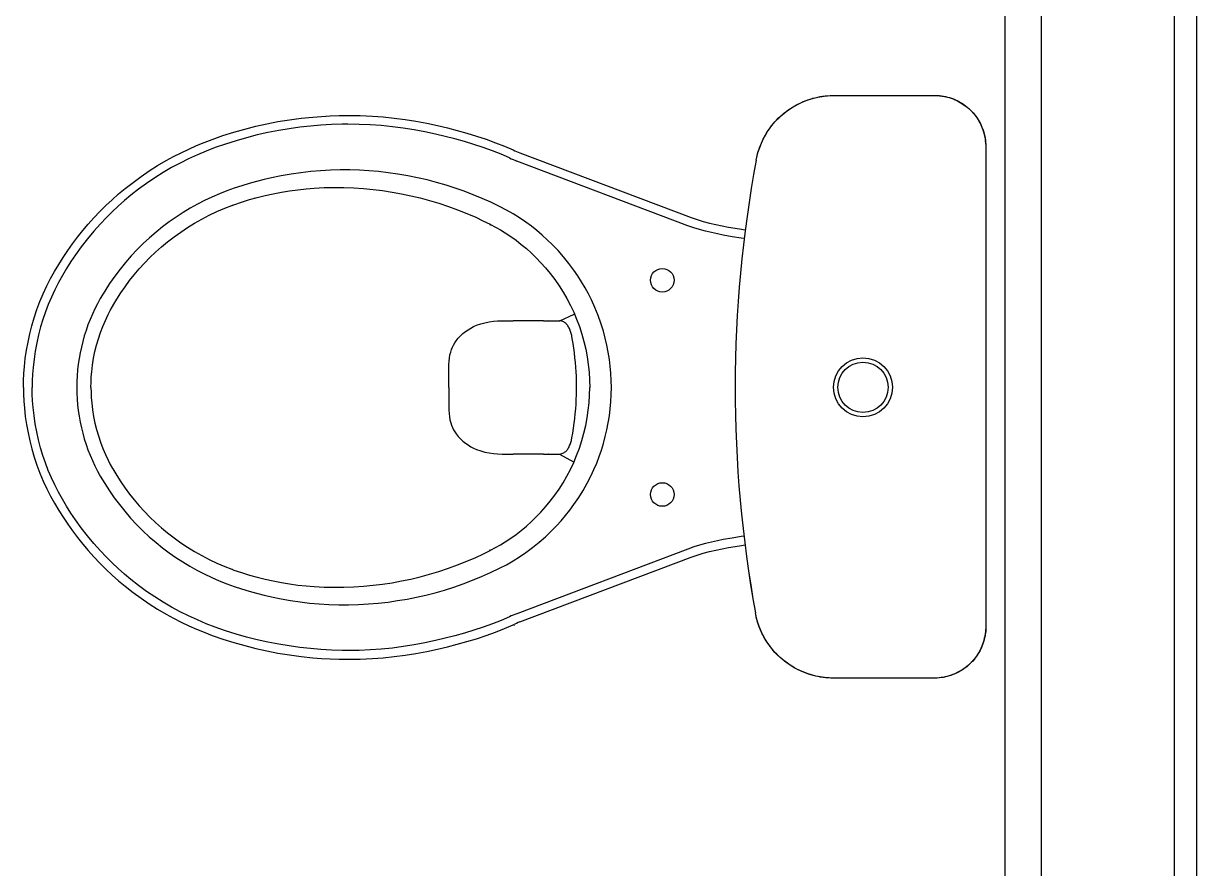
# Model space of a CAD drawing. Header units: millimetres. Extents: x 188.6 to 263.2, y 40.1 to 120.1.
# Drawn here: x 257.838 to 258.633, y 76.524 to 77.097 of the extents above; entities that cross this region are included whole.
import ezdxf

# ---------------------------------------------------------------- set-up
doc = ezdxf.new("R2010")
doc.units = ezdxf.units.MM
doc.layers.add('ARQ', color=8, linetype='Continuous')

# ---------------------------------------------------------------- blocks, each defined once
blk = doc.blocks.new('XREF-TIPO$0$P909+cd00_p-flat-1')
at = {"color": 0}
for p, q in [((0.16202, 0), (-0.16202, 0)), ((0.16202, 0), (0.16202, -0.00033)), ((-0.1633, -0.00035), (-0.1633, -0.00033)), ((0.16196, -0.00033), (0.16196, -0.00035)), ((-0.19817, -0.03522), (-0.19819, -0.03522)), ((-0.19819, -0.10315), (-0.19819, -0.03522)), ((-0.19817, -0.10315), (-0.19817, -0.03522)), ((0.19683, -0.03522), (0.19683, -0.10359)), ((0.19684, -0.03522), (0.19683, -0.03522)), ((0.19684, -0.03522), (0.19684, -0.10359)), ((-0.19817, -0.10315), (-0.19819, -0.10315)), ((0.19684, -0.10359), (0.19683, -0.10359)), ((-0.15417, -0.15604), (-0.15418, -0.15606)), ((0.15267, -0.15654), (0.15266, -0.15652)), ((-0.15929, -0.31622), (-0.11544, -0.20021)), ((-0.10986, -0.20232), (-0.15371, -0.31832)), ((0.10937, -0.20232), (0.15322, -0.31832)), ((0.15879, -0.31622), (0.11495, -0.20021)), ((-0.00025, -0.26914), (-0.00025, -0.26888)), ((-0.04545, -0.28924), (-0.04993, -0.2795)), ((0.04496, -0.28928), (0.05028, -0.27987)), ((-0.04545, -0.29666), (-0.04545, -0.28928)), ((0.04496, -0.29666), (0.04496, -0.28928)), ((-0.04548, -0.2967), (-0.04545, -0.29687)), ((-0.04545, -0.29687), (-0.04545, -0.29666)), ((-0.04545, -0.30023), (-0.04545, -0.29687)), ((-0.04545, -0.30023), (-0.04545, -0.32079)), ((0.04496, -0.29687), (0.04496, -0.29666)), ((0.04499, -0.2967), (0.04496, -0.29687)), ((0.04496, -0.30023), (0.04496, -0.29687)), ((0.04496, -0.30023), (0.04496, -0.32079)), ((-0.04545, -0.32833), (-0.04545, -0.32079)), ((0.04496, -0.32833), (0.04496, -0.32079)), ((0.16108, -0.3201), (0.16111, -0.32009)), ((-0.11087, -0.33642), (-0.11071, -0.3361)), ((-0.1105, -0.33628), (-0.11066, -0.3366)), ((0.11017, -0.3366), (0.11001, -0.33628)), ((0.11038, -0.33642), (0.11022, -0.3361)), ((-0.00025, -0.36434), (-0.01581, -0.36434)), ((-0.00025, -0.36434), (0.01532, -0.36434)), ((-0.12358, -0.51145), (-0.12369, -0.51114)), ((-0.12354, -0.51113), (-0.12342, -0.51144)), ((0.12293, -0.51144), (0.12305, -0.51113)), ((0.12309, -0.51145), (0.1232, -0.51114)), ((-0.05515, -0.59245), (-0.05558, -0.5922)), ((-0.05547, -0.59209), (-0.05504, -0.59233)), ((0.05456, -0.59233), (0.05499, -0.59208)), ((0.05466, -0.59245), (0.05508, -0.5922)), ((-0.00025, -0.607), (-0.00025, -0.60686)), ((-0.00025, -0.60701), (-0.00025, -0.607))]:
    blk.add_line(p, q, dxfattribs=at)
for points in [[(-0.19819, -0.03522, 0), (-0.19818, -0.03446, 0), (-0.19812, -0.03308, 0), (-0.19801, -0.0317, 0), (-0.19785, -0.03033, 0), (-0.19763, -0.02897, 0), (-0.19736, -0.02762, 0), (-0.19703, -0.02628, 0), (-0.19666, -0.02495, 0), (-0.19623, -0.02364, 0), (-0.19575, -0.02235, 0), (-0.19522, -0.02109, 0), (-0.19464, -0.01984, 0), (-0.19401, -0.01862, 0), (-0.19334, -0.01742, 0), (-0.19261, -0.01625, 0), (-0.19185, -0.01511, 0), (-0.19103, -0.01401, 0), (-0.19018, -0.01293, 0), (-0.18928, -0.01189, 0), (-0.18835, -0.01089, 0), (-0.18737, -0.00992, 0), (-0.18636, -0.009, 0), (-0.18531, -0.00811, 0), (-0.18423, -0.00727, 0), (-0.18311, -0.00647, 0), (-0.18197, -0.00571, 0), (-0.18079, -0.005, 0), (-0.17959, -0.00434, 0), (-0.17836, -0.00373, 0), (-0.17711, -0.00316, 0), (-0.17583, -0.00264, 0), (-0.17454, -0.00218, 0), (-0.17323, -0.00176, 0), (-0.1719, -0.0014, 0), (-0.17056, -0.00109, 0), (-0.1692, -0.00083, 0), (-0.16784, -0.00063, 0), (-0.16647, -0.00047, 0), (-0.16509, -0.00038, 0), (-0.16371, -0.00033, 0), (-0.1633, -0.00033, 0)], [(-0.19817, -0.03522, 0), (-0.198, -0.03181, 0), (-0.1975, -0.02843, 0), (-0.19668, -0.02511, 0), (-0.19553, -0.02189, 0), (-0.19407, -0.01879, 0), (-0.19231, -0.01585, 0), (-0.19027, -0.01309, 0), (-0.18797, -0.01055, 0), (-0.18543, -0.00825, 0), (-0.18267, -0.00621, 0), (-0.17973, -0.00445, 0), (-0.17664, -0.00299, 0), (-0.17341, -0.00184, 0), (-0.17009, -0.00102, 0), (-0.16671, -0.00052, 0), (-0.1633, -0.00035, 0)], [(0.16196, -0.00033, 0), (0.16272, -0.00034, 0), (0.1641, -0.0004, 0), (0.16547, -0.00051, 0), (0.16685, -0.00067, 0), (0.16821, -0.00089, 0), (0.16956, -0.00116, 0), (0.1709, -0.00149, 0), (0.17222, -0.00187, 0), (0.17353, -0.00229, 0), (0.17482, -0.00277, 0), (0.17609, -0.0033, 0), (0.17734, -0.00388, 0), (0.17856, -0.00451, 0), (0.17976, -0.00519, 0), (0.18092, -0.00591, 0), (0.18206, -0.00668, 0), (0.18317, -0.00749, 0), (0.18424, -0.00834, 0), (0.18528, -0.00924, 0), (0.18629, -0.01017, 0), (0.18725, -0.01115, 0), (0.18818, -0.01216, 0), (0.18906, -0.01321, 0), (0.18991, -0.01429, 0), (0.19071, -0.01541, 0), (0.19146, -0.01656, 0), (0.19217, -0.01773, 0), (0.19283, -0.01893, 0), (0.19345, -0.02016, 0), (0.19402, -0.02142, 0), (0.19453, -0.02269, 0), (0.195, -0.02398, 0), (0.19541, -0.0253, 0), (0.19578, -0.02662, 0), (0.19609, -0.02797, 0), (0.19635, -0.02932, 0), (0.19655, -0.03068, 0), (0.1967, -0.03206, 0), (0.1968, -0.03343, 0), (0.19684, -0.03481, 0), (0.19684, -0.03522, 0)], [(0.16196, -0.00035, 0), (0.16537, -0.00052, 0), (0.16875, -0.00102, 0), (0.17207, -0.00184, 0), (0.17529, -0.00299, 0), (0.17839, -0.00445, 0), (0.18133, -0.00621, 0), (0.18408, -0.00825, 0), (0.18662, -0.01055, 0), (0.18892, -0.01309, 0), (0.19096, -0.01585, 0), (0.19272, -0.01879, 0), (0.19418, -0.02189, 0), (0.19533, -0.02511, 0), (0.19616, -0.02843, 0), (0.19666, -0.03181, 0), (0.19683, -0.03522, 0)], [(-0.15418, -0.15606, 0), (-0.15439, -0.15602, 0), (-0.15608, -0.15567, 0), (-0.15775, -0.15527, 0), (-0.15941, -0.15482, 0), (-0.16105, -0.15431, 0), (-0.16267, -0.15376, 0), (-0.16426, -0.15316, 0), (-0.16583, -0.15251, 0), (-0.16738, -0.1518, 0), (-0.16892, -0.15105, 0), (-0.17044, -0.15024, 0), (-0.17193, -0.14939, 0), (-0.17339, -0.14849, 0), (-0.17481, -0.14755, 0), (-0.1762, -0.14657, 0), (-0.17755, -0.14555, 0), (-0.17887, -0.14448, 0), (-0.18017, -0.14336, 0), (-0.18142, -0.14221, 0), (-0.18264, -0.14102, 0), (-0.18383, -0.13978, 0), (-0.18497, -0.13851, 0), (-0.18607, -0.13721, 0), (-0.18713, -0.13587, 0), (-0.18814, -0.1345, 0), (-0.18911, -0.1331, 0), (-0.19003, -0.13167, 0), (-0.19091, -0.13022, 0), (-0.19174, -0.12874, 0), (-0.19253, -0.12722, 0), (-0.19326, -0.12568, 0), (-0.19396, -0.12411, 0), (-0.19459, -0.12253, 0), (-0.19518, -0.12093, 0), (-0.19572, -0.11931, 0), (-0.1962, -0.11766, 0), (-0.19664, -0.11601, 0), (-0.19702, -0.11434, 0), (-0.19735, -0.11267, 0), (-0.19762, -0.11098, 0), (-0.19784, -0.1093, 0), (-0.198, -0.1076, 0), (-0.19812, -0.10588, 0), (-0.19818, -0.10416, 0), (-0.19819, -0.10315, 0)], [(-0.15417, -0.15604, 0), (-0.15713, -0.15541, 0), (-0.16005, -0.1546, 0), (-0.16293, -0.15364, 0), (-0.16574, -0.15251, 0), (-0.16849, -0.15124, 0), (-0.17115, -0.14981, 0), (-0.17373, -0.14824, 0), (-0.17622, -0.14651, 0), (-0.17862, -0.14464, 0), (-0.18091, -0.14265, 0), (-0.18308, -0.14053, 0), (-0.18512, -0.1383, 0), (-0.18701, -0.13597, 0), (-0.18879, -0.13352, 0), (-0.19042, -0.13098, 0), (-0.19191, -0.12835, 0), (-0.19325, -0.12565, 0), (-0.19443, -0.12288, 0), (-0.19545, -0.12005, 0), (-0.19631, -0.11716, 0), (-0.19702, -0.11422, 0), (-0.19755, -0.11125, 0), (-0.19793, -0.10826, 0), (-0.19813, -0.10526, 0), (-0.19817, -0.10315, 0)], [(0.19683, -0.10359, 0), (0.19674, -0.10661, 0), (0.19648, -0.10963, 0), (0.19606, -0.11264, 0), (0.19546, -0.11561, 0), (0.19471, -0.11855, 0), (0.19379, -0.12142, 0), (0.19271, -0.12425, 0), (0.19147, -0.12701, 0), (0.19007, -0.12971, 0), (0.18853, -0.13232, 0), (0.18684, -0.13484, 0), (0.18502, -0.13725, 0), (0.18307, -0.13954, 0), (0.18099, -0.14173, 0), (0.17879, -0.1438, 0), (0.17647, -0.14574, 0), (0.17406, -0.14755, 0), (0.17155, -0.14922, 0), (0.16895, -0.15074, 0), (0.16627, -0.15211, 0), (0.16351, -0.15334, 0), (0.16069, -0.15441, 0), (0.15781, -0.15532, 0), (0.1549, -0.15607, 0), (0.15266, -0.15652, 0)], [(0.19684, -0.10359, 0), (0.19684, -0.1038, 0), (0.19681, -0.10551, 0), (0.19672, -0.10723, 0), (0.19658, -0.10895, 0), (0.19638, -0.11065, 0), (0.19613, -0.11234, 0), (0.19583, -0.11402, 0), (0.19547, -0.11568, 0), (0.19507, -0.11734, 0), (0.1946, -0.11899, 0), (0.19409, -0.12062, 0), (0.19352, -0.12225, 0), (0.1929, -0.12385, 0), (0.19224, -0.12542, 0), (0.19153, -0.12696, 0), (0.19077, -0.12847, 0), (0.18996, -0.12997, 0), (0.1891, -0.13145, 0), (0.1882, -0.13289, 0), (0.18725, -0.13431, 0), (0.18625, -0.1357, 0), (0.18521, -0.13705, 0), (0.18413, -0.13838, 0), (0.183, -0.13966, 0), (0.18184, -0.14091, 0), (0.18064, -0.14212, 0), (0.17941, -0.14328, 0), (0.17814, -0.14441, 0), (0.17683, -0.1455, 0), (0.17549, -0.14654, 0), (0.1741, -0.14755, 0), (0.17268, -0.14852, 0), (0.17125, -0.14943, 0), (0.16978, -0.1503, 0), (0.16829, -0.15112, 0), (0.16676, -0.1519, 0), (0.16521, -0.15263, 0), (0.16364, -0.15331, 0), (0.16205, -0.15394, 0), (0.16045, -0.15451, 0), (0.15883, -0.15504, 0), (0.15719, -0.15551, 0), (0.15552, -0.15593, 0), (0.15384, -0.15631, 0), (0.15267, -0.15654, 0)], [(-0.11544, -0.20021, 0), (-0.11544, -0.20021, 0), (-0.11399, -0.19611, 0), (-0.11271, -0.19194, 0), (-0.11159, -0.18773, 0), (-0.11057, -0.1834, 0), (-0.10968, -0.17905, 0), (-0.10887, -0.17468, 0), (-0.10768, -0.16744, 0), (-0.10706, -0.1634, 0)], [(-0.10114, -0.16414, 0), (-0.10144, -0.16611, 0), (-0.10241, -0.17221, 0), (-0.10347, -0.1783, 0), (-0.10426, -0.18236, 0), (-0.10514, -0.1864, 0), (-0.10612, -0.19041, 0), (-0.10723, -0.19443, 0), (-0.10847, -0.1984, 0), (-0.10986, -0.20232, 0)], [(0.10068, -0.16434, 0), (0.10095, -0.16611, 0), (0.10192, -0.17221, 0), (0.10298, -0.1783, 0), (0.10377, -0.18236, 0), (0.10465, -0.1864, 0), (0.10563, -0.19041, 0), (0.10674, -0.19443, 0), (0.10798, -0.1984, 0), (0.10937, -0.20232, 0)], [(0.11495, -0.20021, 0), (0.11495, -0.20021, 0), (0.1135, -0.19611, 0), (0.11222, -0.19194, 0), (0.1111, -0.18773, 0), (0.11008, -0.1834, 0), (0.10919, -0.17905, 0), (0.10838, -0.17468, 0), (0.10719, -0.16744, 0), (0.1066, -0.1636, 0)], [(-0.00025, -0.2542, 0), (-0.00501, -0.25428, 0), (-0.00977, -0.25453, 0), (-0.01451, -0.25495, 0), (-0.01924, -0.25552, 0), (-0.02404, -0.25628, 0), (-0.02881, -0.25721, 0), (-0.03355, -0.25831, 0), (-0.03824, -0.25957, 0), (-0.04368, -0.26126, 0), (-0.04904, -0.26318, 0), (-0.05433, -0.26532, 0), (-0.05951, -0.26767, 0), (-0.0637, -0.26977, 0), (-0.06782, -0.27202, 0), (-0.07187, -0.2744, 0), (-0.07583, -0.27692, 0), (-0.07969, -0.27957, 0), (-0.08426, -0.28297, 0), (-0.08869, -0.28655, 0), (-0.09297, -0.29032, 0), (-0.09708, -0.29426, 0), (-0.10035, -0.29763, 0), (-0.10349, -0.30111, 0), (-0.10652, -0.3047, 0), (-0.10942, -0.30838, 0), (-0.11219, -0.31217, 0), (-0.11511, -0.31647, 0), (-0.11787, -0.32089, 0), (-0.12046, -0.32541, 0), (-0.12288, -0.33003, 0)], [(0.12239, -0.33003, 0), (0.11997, -0.32541, 0), (0.11738, -0.32089, 0), (0.11462, -0.31647, 0), (0.1117, -0.31217, 0), (0.10832, -0.30758, 0), (0.10474, -0.30314, 0), (0.10099, -0.29886, 0), (0.09706, -0.29473, 0), (0.0937, -0.29146, 0), (0.09023, -0.2883, 0), (0.08665, -0.28527, 0), (0.08297, -0.28235, 0), (0.0792, -0.27957, 0), (0.07449, -0.27637, 0), (0.06965, -0.27336, 0), (0.06469, -0.27056, 0), (0.05962, -0.26796, 0), (0.05537, -0.26599, 0), (0.05105, -0.26416, 0), (0.04666, -0.26248, 0), (0.04223, -0.26095, 0), (0.03775, -0.25957, 0), (0.03315, -0.25833, 0), (0.02851, -0.25725, 0), (0.02383, -0.25633, 0), (0.01913, -0.25558, 0), (0.01431, -0.25498, 0), (0.00947, -0.25455, 0), (0.00461, -0.25429, 0), (-0.00025, -0.2542, 0)], [(-0.11071, -0.3361, 0), (-0.11071, -0.3361, 0), (-0.10891, -0.33274, 0), (-0.10702, -0.32943, 0), (-0.10502, -0.32619, 0), (-0.10254, -0.32245, 0), (-0.09993, -0.3188, 0), (-0.09718, -0.31525, 0), (-0.09431, -0.31181, 0), (-0.09125, -0.30839, 0), (-0.08806, -0.3051, 0), (-0.08475, -0.30192, 0), (-0.08133, -0.29887, 0), (-0.0774, -0.29564, 0), (-0.07335, -0.29257, 0), (-0.06917, -0.28967, 0), (-0.06488, -0.28695, 0), (-0.06041, -0.28436, 0), (-0.05584, -0.28196, 0), (-0.05116, -0.27976, 0), (-0.04641, -0.27774, 0), (-0.04143, -0.27588, 0), (-0.03637, -0.27423, 0), (-0.03125, -0.2728, 0), (-0.02607, -0.27159, 0), (-0.02096, -0.27062, 0), (-0.01582, -0.26986, 0), (-0.01064, -0.26932, 0), (-0.00544, -0.26899, 0), (-0.00025, -0.26888, 0)], [(0.11022, -0.3361, 0), (0.11022, -0.3361, 0), (0.10842, -0.33274, 0), (0.10653, -0.32943, 0), (0.10453, -0.32619, 0), (0.10205, -0.32245, 0), (0.09944, -0.3188, 0), (0.09669, -0.31525, 0), (0.09382, -0.31181, 0), (0.09076, -0.30839, 0), (0.08757, -0.3051, 0), (0.08426, -0.30192, 0), (0.08084, -0.29887, 0), (0.07691, -0.29564, 0), (0.07286, -0.29257, 0), (0.06868, -0.28967, 0), (0.06439, -0.28695, 0), (0.05992, -0.28436, 0), (0.05534, -0.28196, 0), (0.05067, -0.27976, 0), (0.04591, -0.27774, 0), (0.04094, -0.27588, 0), (0.03588, -0.27423, 0), (0.03076, -0.2728, 0), (0.02558, -0.27159, 0), (0.02047, -0.27062, 0), (0.01532, -0.26986, 0), (0.01015, -0.26932, 0), (0.00495, -0.26899, 0), (-0.00025, -0.26888, 0)], [(-0.00025, -0.27776, 0), (-0.00158, -0.27777, 0), (-0.00456, -0.27782, 0), (-0.00775, -0.27793, 0), (-0.01085, -0.27808, 0), (-0.01398, -0.2783, 0), (-0.01714, -0.27856, 0), (-0.02034, -0.27889, 0), (-0.02356, -0.27927, 0), (-0.0268, -0.2797, 0), (-0.03006, -0.28019, 0), (-0.03332, -0.28074, 0), (-0.03493, -0.28103, 0)], [(0.03444, -0.28103, 0), (0.03403, -0.28095, 0), (0.03072, -0.28038, 0), (0.02742, -0.27986, 0), (0.02414, -0.2794, 0), (0.02087, -0.279, 0), (0.01762, -0.27866, 0), (0.01439, -0.27837, 0), (0.01118, -0.27813, 0), (0.008, -0.27796, 0), (0.00486, -0.27784, 0), (0.00174, -0.27778, 0), (-0.00024, -0.27776, 0)], [(-0.04296, -0.28437, 0), (-0.04305, -0.28444, 0), (-0.04339, -0.28475, 0), (-0.04372, -0.28511, 0), (-0.04403, -0.28552, 0), (-0.04433, -0.286, 0), (-0.04461, -0.28653, 0), (-0.04487, -0.28714, 0), (-0.04509, -0.28779, 0), (-0.04529, -0.28849, 0), (-0.04545, -0.28924, 0), (-0.04545, -0.28928, 0)], [(-0.03493, -0.28103, 0), (-0.0353, -0.28111, 0), (-0.03601, -0.28126, 0), (-0.03673, -0.28145, 0), (-0.03745, -0.28166, 0), (-0.03815, -0.28189, 0), (-0.03884, -0.28214, 0), (-0.0395, -0.28241, 0), (-0.04013, -0.2827, 0), (-0.04075, -0.283, 0), (-0.04135, -0.28333, 0), (-0.04192, -0.28367, 0), (-0.04246, -0.28402, 0), (-0.04295, -0.28437, 0)], [(0.04246, -0.28437, 0), (0.04217, -0.28415, 0), (0.04164, -0.2838, 0), (0.04107, -0.28345, 0), (0.04047, -0.28311, 0), (0.03984, -0.28279, 0), (0.03919, -0.28249, 0), (0.03851, -0.2822, 0), (0.03783, -0.28195, 0), (0.03713, -0.28171, 0), (0.03641, -0.28149, 0), (0.03568, -0.2813, 0), (0.03494, -0.28113, 0), (0.03444, -0.28103, 0)], [(0.04496, -0.28928, 0), (0.0448, -0.2885, 0), (0.04459, -0.28775, 0), (0.04435, -0.28707, 0), (0.04408, -0.28646, 0), (0.04378, -0.2859, 0), (0.04349, -0.28544, 0), (0.04315, -0.28502, 0), (0.04282, -0.28466, 0), (0.04248, -0.28438, 0), (0.04247, -0.28437, 0)], [(-0.04548, -0.2967, 0), (-0.04545, -0.29666, 0)], [(0.04499, -0.2967, 0), (0.04496, -0.29666, 0)], [(-0.17774, -0.37201, 0), (-0.17774, -0.37201, 0), (-0.17616, -0.36537, 0), (-0.17445, -0.35876, 0), (-0.17261, -0.35219, 0), (-0.17062, -0.34563, 0), (-0.16846, -0.33912, 0), (-0.16613, -0.33267, 0), (-0.16377, -0.32671, 0), (-0.16122, -0.32081, 0)], [(-0.15576, -0.32328, 0), (-0.15824, -0.329, 0), (-0.16054, -0.3348, 0), (-0.16282, -0.34108, 0), (-0.16493, -0.34743, 0), (-0.16687, -0.35383, 0), (-0.16869, -0.3603, 0), (-0.17037, -0.36681, 0), (-0.17193, -0.37335, 0)], [(0.15527, -0.32328, 0), (0.15775, -0.329, 0), (0.16005, -0.3348, 0), (0.16233, -0.34108, 0), (0.16443, -0.34743, 0), (0.16638, -0.35383, 0), (0.1682, -0.3603, 0), (0.16988, -0.36681, 0), (0.17144, -0.37335, 0)], [(0.17725, -0.37201, 0), (0.17725, -0.37201, 0), (0.17567, -0.36537, 0), (0.17396, -0.35876, 0), (0.17212, -0.35219, 0), (0.17013, -0.34563, 0), (0.16797, -0.33912, 0), (0.16564, -0.33267, 0), (0.16328, -0.32671, 0), (0.16073, -0.32081, 0)], [(-0.12288, -0.33003, 0), (-0.1257, -0.33589, 0), (-0.12836, -0.34183, 0), (-0.13086, -0.34785, 0), (-0.13319, -0.35393, 0), (-0.13534, -0.36008, 0), (-0.13733, -0.36627, 0), (-0.13919, -0.37271, 0), (-0.14088, -0.37919, 0), (-0.14238, -0.38572, 0), (-0.14369, -0.3923, 0), (-0.14482, -0.3989, 0), (-0.14576, -0.40553, 0), (-0.14649, -0.41201, 0), (-0.14705, -0.41852, 0), (-0.14742, -0.42503, 0), (-0.14762, -0.43156, 0), (-0.14763, -0.43809, 0), (-0.14746, -0.44461, 0), (-0.1471, -0.45131, 0), (-0.14654, -0.45801, 0), (-0.14578, -0.46469, 0), (-0.14483, -0.47135, 0), (-0.14369, -0.47797, 0), (-0.14235, -0.48455, 0), (-0.14117, -0.48966, 0), (-0.13986, -0.49474, 0), (-0.13844, -0.49979, 0), (-0.1369, -0.50483, 0), (-0.13523, -0.50983, 0), (-0.13345, -0.51479, 0)], [(-0.0318, -0.35935, 0), (-0.03354, -0.358, 0), (-0.03518, -0.35651, 0), (-0.03667, -0.35492, 0), (-0.03806, -0.35319, 0), (-0.0393, -0.3514, 0), (-0.04045, -0.34949, 0), (-0.04143, -0.34756, 0), (-0.04233, -0.34553, 0), (-0.04331, -0.34281, 0), (-0.0441, -0.33999, 0), (-0.04471, -0.33708, 0), (-0.04512, -0.33422, 0), (-0.04537, -0.33131, 0), (-0.04545, -0.32833, 0)], [(0.03131, -0.35935, 0), (0.03305, -0.358, 0), (0.03469, -0.35651, 0), (0.03618, -0.35492, 0), (0.03757, -0.35319, 0), (0.03881, -0.3514, 0), (0.03996, -0.34949, 0), (0.04094, -0.34756, 0), (0.04183, -0.34553, 0), (0.04282, -0.34281, 0), (0.04361, -0.33999, 0), (0.04422, -0.33708, 0), (0.04463, -0.33422, 0), (0.04488, -0.33131, 0), (0.04496, -0.32833, 0)], [(0.13296, -0.51479, 0), (0.13473, -0.50985, 0), (0.13639, -0.50488, 0), (0.13793, -0.49987, 0), (0.13936, -0.49479, 0), (0.14067, -0.48969, 0), (0.14186, -0.48455, 0), (0.14316, -0.47816, 0), (0.14428, -0.47174, 0), (0.14522, -0.46527, 0), (0.14597, -0.45879, 0), (0.14654, -0.45229, 0), (0.14692, -0.44578, 0), (0.14713, -0.43907, 0), (0.14714, -0.43234, 0), (0.14696, -0.42562, 0), (0.14658, -0.41891, 0), (0.14602, -0.41221, 0), (0.14527, -0.40553, 0), (0.14436, -0.39909, 0), (0.14327, -0.39267, 0), (0.142, -0.38628, 0), (0.14056, -0.37992, 0), (0.13895, -0.37361, 0), (0.13717, -0.36735, 0), (0.13515, -0.36097, 0), (0.13295, -0.35464, 0), (0.13058, -0.34837, 0), (0.12802, -0.34218, 0), (0.12529, -0.33606, 0), (0.12239, -0.33003, 0)], [(-0.12369, -0.51114, 0), (-0.12369, -0.51114, 0), (-0.12408, -0.51008, 0), (-0.12587, -0.50486, 0), (-0.12751, -0.49958, 0), (-0.12899, -0.49425, 0), (-0.13033, -0.48889, 0), (-0.13152, -0.48349, 0), (-0.13258, -0.47795, 0), (-0.13348, -0.47239, 0), (-0.13424, -0.4668, 0), (-0.13485, -0.46119, 0), (-0.1353, -0.45558, 0), (-0.13565, -0.44891, 0), (-0.1358, -0.44223, 0), (-0.13575, -0.43555, 0), (-0.1355, -0.42887, 0), (-0.13505, -0.42221, 0), (-0.13444, -0.41576, 0), (-0.13364, -0.40933, 0), (-0.13266, -0.40292, 0), (-0.1315, -0.39654, 0), (-0.13017, -0.3902, 0), (-0.12866, -0.3839, 0), (-0.12693, -0.37746, 0), (-0.12502, -0.37107, 0), (-0.12292, -0.36473, 0), (-0.12064, -0.35846, 0), (-0.11817, -0.35226, 0), (-0.11553, -0.34614, 0), (-0.11326, -0.34125, 0), (-0.11087, -0.33642, 0)], [(-0.11087, -0.33642, 0), (-0.11076, -0.3365, 0), (-0.11069, -0.33655, 0), (-0.11066, -0.33659, 0), (-0.11066, -0.33659, 0)], [(-0.1105, -0.33628, 0), (-0.1105, -0.33627, 0), (-0.11053, -0.33623, 0), (-0.1106, -0.33618, 0), (-0.11071, -0.3361, 0)], [(0.11001, -0.33628, 0), (0.11001, -0.33627, 0), (0.11004, -0.33623, 0), (0.11011, -0.33618, 0), (0.11022, -0.3361, 0)], [(0.11038, -0.33642, 0), (0.11027, -0.3365, 0), (0.1102, -0.33655, 0), (0.11017, -0.33659, 0), (0.11017, -0.3366, 0)], [(0.1232, -0.51114, 0), (0.1232, -0.51114, 0), (0.12359, -0.51008, 0), (0.12538, -0.50486, 0), (0.12702, -0.49958, 0), (0.1285, -0.49425, 0), (0.12984, -0.48889, 0), (0.13103, -0.48349, 0), (0.13209, -0.47795, 0), (0.13299, -0.47239, 0), (0.13375, -0.4668, 0), (0.13435, -0.46119, 0), (0.13481, -0.45558, 0), (0.13516, -0.44891, 0), (0.13531, -0.44223, 0), (0.13526, -0.43555, 0), (0.13501, -0.42887, 0), (0.13456, -0.42221, 0), (0.13395, -0.41576, 0), (0.13315, -0.40933, 0), (0.13217, -0.40292, 0), (0.13101, -0.39654, 0), (0.12968, -0.3902, 0), (0.12817, -0.3839, 0), (0.12644, -0.37746, 0), (0.12453, -0.37107, 0), (0.12243, -0.36473, 0), (0.12014, -0.35846, 0), (0.11768, -0.35226, 0), (0.11504, -0.34614, 0), (0.11277, -0.34125, 0), (0.11038, -0.33642, 0)], [(-0.01581, -0.36434, 0), (-0.01801, -0.36426, 0), (-0.02015, -0.36402, 0), (-0.02221, -0.36363, 0), (-0.0242, -0.3631, 0), (-0.02583, -0.36254, 0), (-0.02741, -0.36188, 0), (-0.02893, -0.36113, 0), (-0.0304, -0.36028, 0), (-0.0318, -0.35935, 0)], [(0.01532, -0.36434, 0), (0.01752, -0.36426, 0), (0.01965, -0.36402, 0), (0.02172, -0.36363, 0), (0.02371, -0.3631, 0), (0.02534, -0.36254, 0), (0.02692, -0.36188, 0), (0.02844, -0.36113, 0), (0.02991, -0.36028, 0), (0.03131, -0.35935, 0)], [(-0.18459, -0.4328, 0), (-0.18459, -0.4328, 0), (-0.18457, -0.42866, 0), (-0.18448, -0.42452, 0), (-0.18433, -0.42038, 0), (-0.18411, -0.41624, 0), (-0.18356, -0.40883, 0), (-0.18281, -0.40144, 0), (-0.18186, -0.39407, 0), (-0.18069, -0.38668, 0), (-0.17932, -0.37932, 0), (-0.17774, -0.37201, 0)], [(-0.17193, -0.37335, 0), (-0.1735, -0.38061, 0), (-0.17485, -0.38792, 0), (-0.17601, -0.39529, 0), (-0.17695, -0.40268, 0), (-0.17769, -0.41017, 0), (-0.17822, -0.41768, 0), (-0.17853, -0.42523, 0), (-0.17863, -0.43279, 0)], [(0.17144, -0.37335, 0), (0.17301, -0.38061, 0), (0.17436, -0.38792, 0), (0.17552, -0.39529, 0), (0.17646, -0.40268, 0), (0.1772, -0.41017, 0), (0.17773, -0.41768, 0), (0.17804, -0.42523, 0), (0.17813, -0.43279, 0)], [(0.1841, -0.4328, 0), (0.1841, -0.4328, 0), (0.18408, -0.42866, 0), (0.18399, -0.42452, 0), (0.18384, -0.42038, 0), (0.18362, -0.41624, 0), (0.18307, -0.40883, 0), (0.18232, -0.40144, 0), (0.18137, -0.39407, 0), (0.1802, -0.38668, 0), (0.17883, -0.37932, 0), (0.17725, -0.37201, 0)], [(-0.00025, -0.65278, 0), (-0.00495, -0.65269, 0), (-0.00964, -0.65248, 0), (-0.01433, -0.65212, 0), (-0.01991, -0.65151, 0), (-0.02546, -0.6507, 0), (-0.03098, -0.6497, 0), (-0.03647, -0.6485, 0), (-0.0419, -0.64711, 0), (-0.04746, -0.64547, 0), (-0.05296, -0.64362, 0), (-0.05839, -0.64157, 0), (-0.06374, -0.63933, 0), (-0.06899, -0.63689, 0), (-0.07395, -0.63437, 0), (-0.07883, -0.63168, 0), (-0.08362, -0.62884, 0), (-0.08833, -0.62587, 0), (-0.09295, -0.62276, 0), (-0.09758, -0.61947, 0), (-0.10212, -0.61604, 0), (-0.10657, -0.61249, 0), (-0.11091, -0.60881, 0), (-0.11514, -0.60502, 0), (-0.11937, -0.601, 0), (-0.12348, -0.59687, 0), (-0.12748, -0.59261, 0), (-0.13135, -0.58825, 0), (-0.13509, -0.58377, 0), (-0.13922, -0.5785, 0), (-0.14319, -0.57309, 0), (-0.14698, -0.56755, 0), (-0.15057, -0.56189, 0), (-0.15398, -0.55612, 0), (-0.15673, -0.55108, 0), (-0.15935, -0.54595, 0), (-0.16181, -0.54076, 0), (-0.16414, -0.5355, 0), (-0.16632, -0.53018, 0), (-0.16837, -0.52481, 0), (-0.17091, -0.51754, 0), (-0.17323, -0.51019, 0), (-0.17534, -0.50278, 0), (-0.17723, -0.49531, 0), (-0.17891, -0.48779, 0), (-0.18038, -0.48023, 0), (-0.18166, -0.47242, 0), (-0.18271, -0.46458, 0), (-0.18353, -0.4567, 0), (-0.18399, -0.45074, 0), (-0.18431, -0.44476, 0), (-0.18451, -0.43878, 0), (-0.18459, -0.4328, 0)], [(-0.17863, -0.43279, 0), (-0.1786, -0.43666, 0), (-0.1784, -0.44388, 0), (-0.178, -0.45109, 0), (-0.17739, -0.45829, 0), (-0.17659, -0.46548, 0), (-0.1756, -0.47264, 0), (-0.1744, -0.47976, 0), (-0.17298, -0.48705, 0), (-0.17135, -0.4943, 0), (-0.16951, -0.50151, 0), (-0.16747, -0.50866, 0), (-0.16523, -0.51575, 0), (-0.16278, -0.52276, 0), (-0.16045, -0.52884, 0), (-0.15793, -0.53485, 0), (-0.15523, -0.54078, 0), (-0.15234, -0.54662, 0), (-0.14926, -0.55236, 0), (-0.14589, -0.55814, 0), (-0.14231, -0.5638, 0), (-0.13855, -0.56935, 0), (-0.1346, -0.57475, 0), (-0.13047, -0.58002, 0), (-0.12684, -0.58436, 0), (-0.12308, -0.5886, 0), (-0.1192, -0.59273, 0), (-0.11521, -0.59675, 0), (-0.11111, -0.60065, 0), (-0.10607, -0.60513, 0), (-0.10088, -0.60945, 0), (-0.09554, -0.61358, 0), (-0.09007, -0.61753, 0), (-0.08551, -0.62061, 0), (-0.08086, -0.62357, 0), (-0.07612, -0.62639, 0), (-0.0713, -0.62905, 0), (-0.0664, -0.63155, 0), (-0.0615, -0.63382, 0), (-0.05652, -0.63592, 0), (-0.05147, -0.63785, 0), (-0.04636, -0.63959, 0), (-0.04119, -0.64115, 0), (-0.0358, -0.64256, 0), (-0.03035, -0.64378, 0), (-0.02486, -0.64479, 0), (-0.01933, -0.64561, 0), (-0.01379, -0.64622, 0), (-0.00928, -0.64656, 0), (-0.00477, -0.64677, 0), (-0.00025, -0.64685, 0)], [(0.17813, -0.43279, 0), (0.17811, -0.43666, 0), (0.17791, -0.44388, 0), (0.17751, -0.45109, 0), (0.1769, -0.45829, 0), (0.1761, -0.46548, 0), (0.1751, -0.47264, 0), (0.17391, -0.47976, 0), (0.17249, -0.48705, 0), (0.17086, -0.4943, 0), (0.16902, -0.50151, 0), (0.16698, -0.50866, 0), (0.16474, -0.51575, 0), (0.16229, -0.52276, 0), (0.15996, -0.52884, 0), (0.15744, -0.53485, 0), (0.15474, -0.54078, 0), (0.15185, -0.54662, 0), (0.14877, -0.55236, 0), (0.1454, -0.55814, 0), (0.14182, -0.5638, 0), (0.13806, -0.56935, 0), (0.13411, -0.57475, 0), (0.12998, -0.58002, 0), (0.12635, -0.58436, 0), (0.12259, -0.5886, 0), (0.11871, -0.59273, 0), (0.11472, -0.59675, 0), (0.11062, -0.60065, 0), (0.10558, -0.60513, 0), (0.10039, -0.60945, 0), (0.09505, -0.61358, 0), (0.08958, -0.61753, 0), (0.08502, -0.62061, 0), (0.08037, -0.62357, 0), (0.07563, -0.62639, 0), (0.07081, -0.62905, 0), (0.0659, -0.63155, 0), (0.06101, -0.63382, 0), (0.05603, -0.63592, 0), (0.05098, -0.63785, 0), (0.04587, -0.63959, 0), (0.0407, -0.64115, 0), (0.03531, -0.64256, 0), (0.02986, -0.64378, 0), (0.02437, -0.64479, 0), (0.01884, -0.64561, 0), (0.0133, -0.64622, 0), (0.00879, -0.64656, 0), (0.00427, -0.64677, 0), (-0.00025, -0.64685, 0)], [(-0.00025, -0.65278, 0), (0.00446, -0.65269, 0), (0.00915, -0.65248, 0), (0.01384, -0.65212, 0), (0.01941, -0.65151, 0), (0.02497, -0.6507, 0), (0.03049, -0.6497, 0), (0.03598, -0.6485, 0), (0.04141, -0.64711, 0), (0.04697, -0.64547, 0), (0.05247, -0.64362, 0), (0.0579, -0.64157, 0), (0.06325, -0.63933, 0), (0.0685, -0.63689, 0), (0.07346, -0.63437, 0), (0.07834, -0.63168, 0), (0.08313, -0.62884, 0), (0.08784, -0.62587, 0), (0.09246, -0.62276, 0), (0.09709, -0.61947, 0), (0.10163, -0.61604, 0), (0.10607, -0.61249, 0), (0.11042, -0.60881, 0), (0.11465, -0.60502, 0), (0.11888, -0.601, 0), (0.12299, -0.59687, 0), (0.12698, -0.59261, 0), (0.13085, -0.58825, 0), (0.13459, -0.58377, 0), (0.13873, -0.5785, 0), (0.1427, -0.57309, 0), (0.14648, -0.56755, 0), (0.15008, -0.56189, 0), (0.15348, -0.55612, 0), (0.15624, -0.55108, 0), (0.15885, -0.54595, 0), (0.16132, -0.54076, 0), (0.16365, -0.5355, 0), (0.16583, -0.53018, 0), (0.16788, -0.52481, 0), (0.17042, -0.51754, 0), (0.17274, -0.51019, 0), (0.17485, -0.50278, 0), (0.17674, -0.49531, 0), (0.17842, -0.48779, 0), (0.17989, -0.48023, 0), (0.18117, -0.47242, 0), (0.18222, -0.46458, 0), (0.18304, -0.4567, 0), (0.1835, -0.45074, 0), (0.18382, -0.44476, 0), (0.18402, -0.43878, 0), (0.1841, -0.4328, 0)], [(-0.13345, -0.51479, 0), (-0.13143, -0.51991, 0), (-0.12925, -0.52498, 0), (-0.12689, -0.52996, 0), (-0.12438, -0.53487, 0), (-0.1217, -0.53968, 0), (-0.11878, -0.54454, 0), (-0.11569, -0.5493, 0), (-0.11245, -0.55396, 0), (-0.10904, -0.5585, 0), (-0.10549, -0.56291, 0), (-0.10169, -0.56731, 0), (-0.09773, -0.57158, 0), (-0.09363, -0.5757, 0), (-0.08938, -0.57968, 0), (-0.085, -0.5835, 0), (-0.08034, -0.58729, 0), (-0.07555, -0.5909, 0), (-0.07062, -0.59434, 0), (-0.06557, -0.59761, 0), (-0.06042, -0.60068, 0)], [(-0.12369, -0.51114, 0), (-0.12355, -0.51112, 0), (-0.12353, -0.51113, 0)], [(-0.12358, -0.51145, 0), (-0.12349, -0.51143, 0), (-0.12344, -0.51143, 0), (-0.12342, -0.51144, 0)], [(-0.05558, -0.5922, 0), (-0.05558, -0.5922, 0), (-0.05997, -0.58958, 0), (-0.06427, -0.5868, 0), (-0.06848, -0.58389, 0), (-0.07259, -0.58083, 0), (-0.07659, -0.57765, 0), (-0.0806, -0.57424, 0), (-0.08449, -0.57069, 0), (-0.08826, -0.56701, 0), (-0.0919, -0.5632, 0), (-0.09541, -0.55928, 0), (-0.09894, -0.55504, 0), (-0.10232, -0.55067, 0), (-0.10554, -0.54618, 0), (-0.1086, -0.54159, 0), (-0.1115, -0.53689, 0), (-0.11432, -0.53191, 0), (-0.11696, -0.52682, 0), (-0.11942, -0.52164, 0), (-0.12167, -0.51637, 0), (-0.12358, -0.51145, 0)], [(0.05508, -0.5922, 0), (0.05508, -0.5922, 0), (0.05947, -0.58958, 0), (0.06378, -0.5868, 0), (0.06799, -0.58389, 0), (0.0721, -0.58083, 0), (0.0761, -0.57765, 0), (0.08011, -0.57424, 0), (0.084, -0.57069, 0), (0.08777, -0.56701, 0), (0.09141, -0.5632, 0), (0.09492, -0.55928, 0), (0.09845, -0.55504, 0), (0.10183, -0.55067, 0), (0.10505, -0.54618, 0), (0.10811, -0.54159, 0), (0.11101, -0.53689, 0), (0.11383, -0.53191, 0), (0.11647, -0.52682, 0), (0.11893, -0.52164, 0), (0.12118, -0.51637, 0), (0.12309, -0.51145, 0)], [(0.05993, -0.60068, 0), (0.06492, -0.5977, 0), (0.06982, -0.59456, 0), (0.0746, -0.59124, 0), (0.07926, -0.58775, 0), (0.08379, -0.58411, 0), (0.08833, -0.58019, 0), (0.09273, -0.5761, 0), (0.09698, -0.57185, 0), (0.10107, -0.56745, 0), (0.105, -0.56291, 0), (0.10857, -0.55847, 0), (0.11199, -0.55391, 0), (0.11515, -0.54939, 0), (0.11815, -0.54476, 0), (0.121, -0.54004, 0), (0.12369, -0.53523, 0), (0.12627, -0.53024, 0), (0.12867, -0.52517, 0), (0.1309, -0.52001, 0), (0.13296, -0.51479, 0)], [(0.12309, -0.51145, 0), (0.123, -0.51143, 0), (0.12295, -0.51143, 0), (0.12293, -0.51144, 0)], [(0.1232, -0.51114, 0), (0.12306, -0.51112, 0), (0.12304, -0.51113, 0)], [(-0.05558, -0.5922, 0), (-0.05552, -0.59213, 0), (-0.05549, -0.59209, 0), (-0.05548, -0.59208, 0)], [(-0.05515, -0.59245, 0), (-0.05506, -0.59233, 0), (-0.05506, -0.59232, 0)], [(-0.00025, -0.60701, 0), (-0.00377, -0.60695, 0), (-0.0073, -0.60678, 0), (-0.01081, -0.6065, 0), (-0.01538, -0.60597, 0), (-0.01993, -0.60525, 0), (-0.02445, -0.60433, 0), (-0.02891, -0.60324, 0), (-0.03319, -0.602, 0), (-0.03741, -0.60059, 0), (-0.04158, -0.59901, 0), (-0.04568, -0.59727, 0), (-0.0497, -0.59536, 0), (-0.05244, -0.59394, 0), (-0.05515, -0.59245, 0)], [(-0.00025, -0.60701, 0), (0.00328, -0.60695, 0), (0.00681, -0.60678, 0), (0.01032, -0.6065, 0), (0.01489, -0.60597, 0), (0.01944, -0.60525, 0), (0.02395, -0.60433, 0), (0.02842, -0.60324, 0), (0.0327, -0.602, 0), (0.03692, -0.60059, 0), (0.04109, -0.59901, 0), (0.04519, -0.59727, 0), (0.04921, -0.59536, 0), (0.05195, -0.59394, 0), (0.05466, -0.59245, 0)], [(0.05466, -0.59245, 0), (0.05457, -0.59233, 0), (0.05456, -0.59232, 0)], [(0.05508, -0.5922, 0), (0.05503, -0.59213, 0), (0.055, -0.59209, 0), (0.05499, -0.59208, 0)]]:
    blk.add_polyline3d(points, dxfattribs=at)
for centre, radius in [((-0.00027, -0.08362), 0.02004), ((-0.00027, -0.08362), 0.01703), ((-0.07287, -0.21968), 0.00801), ((0.07238, -0.21968), 0.00801)]:
    blk.add_circle(centre, radius, dxfattribs=at)
for centre, radius, start, end in [((-0.16202, -0.02515), 0.02515, 89.99747, 101.7343), ((0.16202, -0.02515), 0.02515, 75.49722, 90.0015), ((0.16205, -0.02505), 0.02505, 72.44332, 75.48683), ((0.00055, 0.67908), 0.84935, 259.50396, 280.31746), ((0.00055, 0.67908), 0.84933, 259.50396, 280.31746), ((-0.2357, -0.28671), 0.08191, 335.39489, 338.88448), ((0.23521, -0.28671), 0.08191, 201.11553, 204.60512), ((-0.23299, -0.28833), 0.08476, 335.65179, 339.27987), ((0.2325, -0.28833), 0.08476, 200.72013, 204.34822), ((-0.00025, -0.49538), 0.12128, 240.25514, 270.00065), ((-0.00024, -0.49538), 0.12128, 269.99929, 299.74491)]:
    blk.add_arc(centre, radius, start, end, dxfattribs=at)

msp = doc.modelspace()

# ---------------------------------------------------------------- linework, layer by layer
at = {"layer": 'ARQ'}
for p, q in [((258.63318, 78.1896), (258.63318, 75.79957)), ((258.63318, 78.1896), (258.63318, 75.79957)), ((258.61818, 75.78457), (258.61818, 78.1796)), ((258.61818, 75.78457), (258.61818, 78.1796)), ((258.52818, 75.78457), (258.52818, 77.98457)), ((258.52818, 75.78457), (258.52818, 77.98457)), ((258.50318, 77.19483), (258.50318, 75.80957)), ((258.50318, 77.19483), (258.50318, 75.80957))]:
    msp.add_line(p, q, dxfattribs=at)

# ---------------------------------------------------------------- block references
at = {"layer": 'ARQ', "rotation": 270}
msp.add_blockref('XREF-TIPO$0$P909+cd00_p-flat-1', (258.49066, 76.84997), dxfattribs=at)
msp.add_blockref('XREF-TIPO$0$P909+cd00_p-flat-1', (258.49066, 76.84997), dxfattribs=at)

doc.saveas('drawing.dxf')
